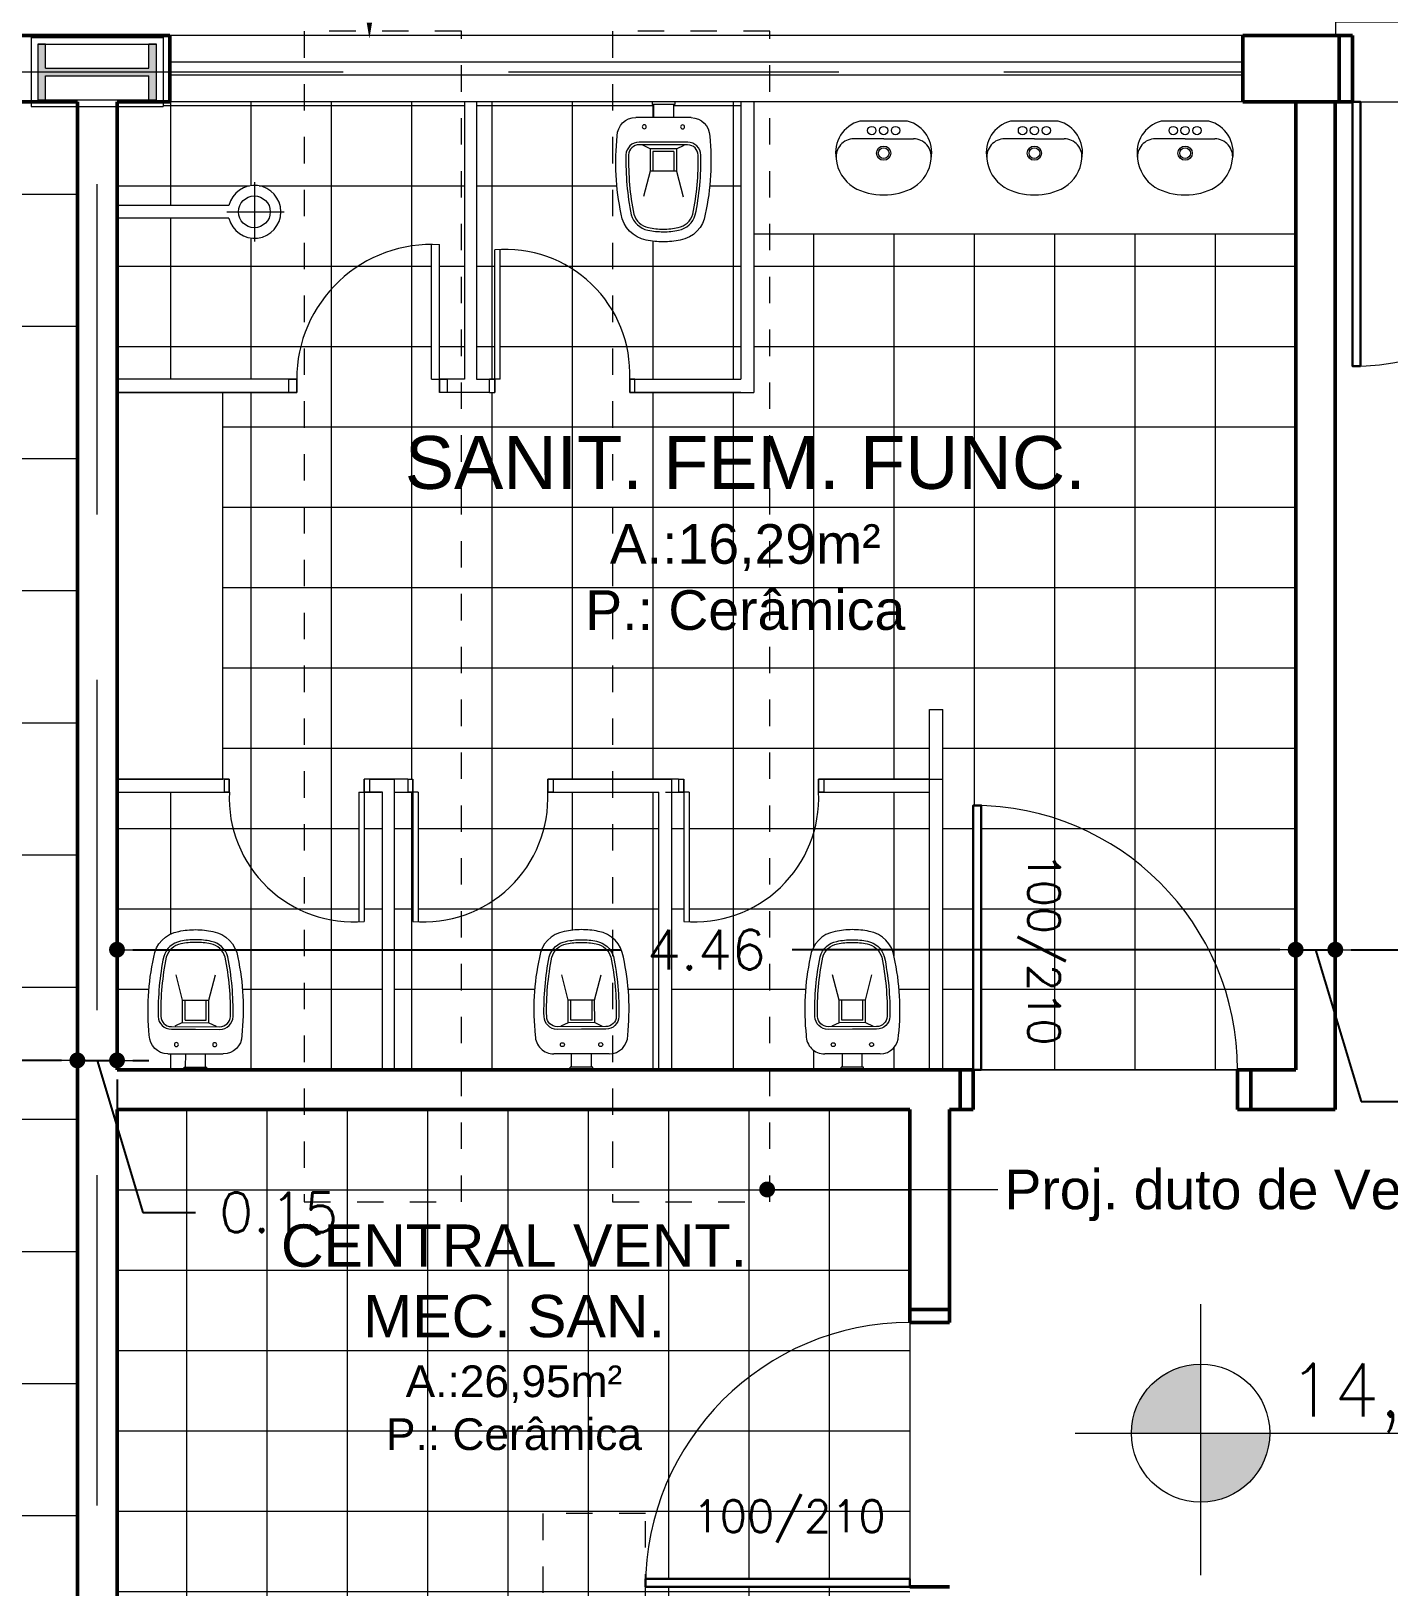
# Model space of a CAD drawing. Header units: millimetres. Extents: x 873 to 1072, y 159 to 369.
# Drawn here: x 927.03 to 932.17, y 324.59 to 330.48 of the extents above; entities that cross this region are included whole.
import ezdxf

# ---------------------------------------------------------------- set-up
doc = ezdxf.new("R2010")
doc.units = ezdxf.units.MM
doc.header["$LTSCALE"] = 10
doc.header["$PDMODE"] = 34
for name, pattern in [('DASHDOT', [25.4, 12.7, -6.35, 0, -6.35]), ('DASHED2', [0.375, 0.25, -0.125]), ('HIDDEN2', [0.1875, 0.125, -0.0625])]:
    doc.linetypes.add(name, pattern=pattern)
doc.layers.get('0').update_dxf_attribs({"color": 90})
for name, color, linetype, lineweight in [('cinza 03', 252, 'Continuous', 13), ('COR1', 90, 'Continuous', 13), ('COR2', 90, 'Continuous', 9), ('COTA', 90, 'Continuous', 9), ('GESSO', 50, 'Continuous', 50), ('linha estutura', 252, 'Continuous', 13), ('MOB', 90, 'Continuous', 13), ('PAREDES', 50, 'Continuous', 50), ('PAREDES 2', 50, 'Continuous', 50), ('Pilares', 16, 'Continuous', 20), ('pn 02', 16, 'Continuous', 20), ('PN-01', 90, 'Continuous', 13), ('PN-03', 180, 'Continuous', 30), ('SANITARIOS', 90, 'Continuous', 13), ('texto', 16, 'Continuous', 20)]:
    doc.layers.add(name, color=color, linetype=linetype, lineweight=lineweight)
doc.styles.get("Standard").update_dxf_attribs({"font": 'simplex.shx'})
doc.dimstyles.new('1-100', dxfattribs={"dimtxt": 0.15, "dimasz": 0.06, "dimexe": 0.2, "dimexo": 0.1, "dimgap": 0.1, "dimtad": 0, "dimzin": 0, "dimdsep": 46, "dimtxsty": 'Standard', "dimblk": 'DOT', "dimcen": 0.09, "dimclrd": 90, "dimclre": 90, "dimclrt": 16, "dimadec": 0, "dimazin": 0, "dimtfac": 1, "dimtofl": 0, "dimtmove": 0, "dimatfit": 3, "dimldrblk": 'DOT', "dimfxl": 0, "dimtolj": 1, "dimtzin": 0, "dimarcsym": 0})

# ---------------------------------------------------------------- blocks, each defined once
blk = doc.blocks.new('carraro-vaso-P')
at = {"layer": 'SANITARIOS'}
for p, q in [((-0.0425, 0), (0.0425, 0)), ((-0.0425, 0), (-0.0425, -0.01)), ((0.0425, 0), (0.0425, -0.01)), ((-0.0425, -0.01), (0.0425, -0.01)), ((-0.0375, -0.01), (-0.0375, -0.06)), ((0.0375, -0.01), (0.0375, -0.06)), ((-0.1052, -0.06), (-0.0002, -0.06)), ((-0.0002, -0.06), (0.1048, -0.06))]:
    blk.add_line(p, q, dxfattribs=at)
at = {"layer": 'SANITARIOS', "color": 7}
for p, q in [((-0.0502, -0.178), (-0.0785, -0.1644)), ((0.0498, -0.178), (0.0781, -0.1644)), ((-0.0502, -0.263), (-0.0747, -0.3591)), ((0.0498, -0.263), (0.0743, -0.3591))]:
    blk.add_line(p, q, dxfattribs=at)
at = {"layer": 'SANITARIOS', "color": 8}
for p, q in [((-0.0502, -0.178), (-0.0502, -0.263)), ((-0.0502, -0.178), (0.0498, -0.178)), ((-0.0402, -0.188), (-0.0402, -0.263)), ((-0.0402, -0.188), (0.0398, -0.188)), ((0.0398, -0.188), (0.0398, -0.263)), ((0.0498, -0.178), (0.0498, -0.263)), ((-0.0502, -0.263), (0.0498, -0.263))]:
    blk.add_line(p, q, dxfattribs=at)
at = {"layer": 'SANITARIOS'}
blk.add_lwpolyline([(-0.0002, -0.492, -0.052452), (-0.0582, -0.4859, -0.283821), (-0.1215, -0.428, -0.055409), (-0.1419, -0.2015, -0.40571), (-0.0919, -0.153), (-0.0002, -0.153), (0.0916, -0.153, -0.40571), (0.1415, -0.2015, -0.055409), (0.1211, -0.428, -0.283821), (0.0578, -0.4859, -0.052452), (-0.0002, -0.492, -0.051673)], format="xyb", dxfattribs=at)
at = {"layer": 'SANITARIOS', "color": 7}
blk.add_lwpolyline([(-0.0002, -0.482, -0.052555), (-0.0562, -0.4761, -0.282834), (-0.1118, -0.4256, -0.055302), (-0.1319, -0.2018, -0.405417), (-0.0919, -0.163), (0.0916, -0.163, -0.405417), (0.1315, -0.2018, -0.055302), (0.1114, -0.4256, -0.282834), (0.0558, -0.4761, -0.052555), (-0.0002, -0.482, -0.052555)], format="xyb", dxfattribs=at)
at = {"layer": 'SANITARIOS', "color": 8}
for centre in [(-0.0727, -0.095), (0.0723, -0.095)]:
    blk.add_circle(centre, 0.0075, dxfattribs=at)
at = {"layer": 'SANITARIOS'}
for centre, radius, start, end in [((-0.1052, -0.13), 0.07, 90, 180), ((0.1048, -0.13), 0.07, 0, 90), ((0.7547, -0.2277), 0.935, 174.00462, 192.21095), ((-0.7551, -0.2277), 0.935, 347.78905, 5.99538), ((-0.0452, -0.41), 0.115, 187.71284, 260.29459), ((0.0448, -0.41), 0.115, 279.70541, 352.28716), ((-0.0003, -0.216), 0.314, 258.1908, 270.02296), ((-0.0001, -0.216), 0.314, 269.97704, 281.8092)]:
    blk.add_arc(centre, radius, start, end, dxfattribs=at)
blk = doc.blocks.new('PIA')
at = {"layer": 'SANITARIOS'}
for q in [(930.9857, 331.0971), (931.211, 331.0971)]:
    blk.add_line((931.0984, 331.0971), q, dxfattribs=at)
blk.add_lwpolyline([(931.1884, 331.1646), (931.0084, 331.1646)], dxfattribs=at)
blk.add_lwpolyline([(930.9841, 330.9144, 0.140097), (931.0984, 330.8856)], format="xyb", dxfattribs=at)
at = {"layer": 'SANITARIOS', "color": 7}
for centre, radius in [((931.0534, 331.1286), 0.0158), ((931.0984, 331.1286), 0.0158), ((931.1434, 331.1286), 0.0158), ((931.0984, 331.0431), 0.027)]:
    blk.add_circle(centre, radius, dxfattribs=at)
at = {"layer": 'SANITARIOS', "color": 8}
blk.add_circle((931.0984, 331.0431), 0.0203, dxfattribs=at)
at = {"layer": 'SANITARIOS'}
for centre, radius, start, end in [((931.0399, 331.0451), 0.1235, 104.79673, 191.22511), ((931.1568, 331.0451), 0.1235, 348.77489, 75.20327), ((930.9857, 331.0296), 0.0675, 90, 187.23539), ((931.211, 331.0296), 0.0675, 352.76461, 90), ((931.0605, 331.0346), 0.1424, 185.45289, 237.5567), ((931.1363, 331.0346), 0.1424, 302.4433, 354.54711), ((931.0917, 331.0999), 0.2144, 239.8755, 271.77572), ((931.105, 331.0999), 0.2144, 268.22428, 300.1245)]:
    blk.add_arc(centre, radius, start, end, dxfattribs=at)
blk = doc.blocks.new('pilar')
at = {"layer": 'Pilares'}
blk.add_hatch(color=256, dxfattribs=at).paths.add_polyline_path([(-0.225, -0.025), (-0.225, -0.235), (-0.195, -0.235), (-0.195, -0.145), (0.195, -0.145), (0.195, -0.235), (0.225, -0.235), (0.225, -0.025), (0.195, -0.025), (0.195, -0.115), (-0.195, -0.115), (-0.195, -0.025)])
for p, q in [((-0.25, 0), (0.25, 0)), ((0.25, 0), (0.25, -0.26)), ((-0.25, 0), (-0.25, -0.26)), ((-0.225, -0.025), (0.225, -0.025)), ((-0.225, -0.235), (0.225, -0.235)), ((-0.25, -0.26), (0.25, -0.26))]:
    blk.add_line(p, q, dxfattribs=at)
at = {"layer": 'Pilares', "linetype": 'Continuous'}
for p, q in [((-0.195, -0.115), (-0.195, -0.025)), ((0.195, -0.115), (0.195, -0.025)), ((-0.195, -0.115), (0.195, -0.115)), ((-0.195, -0.235), (-0.195, -0.145)), ((-0.195, -0.145), (0.195, -0.145)), ((0.195, -0.235), (0.195, -0.145))]:
    blk.add_line(p, q, dxfattribs=at)
for points in [[(-0.195, -0.025), (-0.225, -0.025), (-0.225, -0.235), (-0.195, -0.235)], [(0.195, -0.235), (0.225, -0.235), (0.225, -0.025), (0.195, -0.025)]]:
    blk.add_lwpolyline(points, dxfattribs=at)
blk = doc.blocks.new('chuveiro')
at = {"layer": 'COR1'}
for p, q in [((0.52, 0.088), (0.52, -0.136)), ((0.416, -0.024), (0.632, -0.024))]:
    blk.add_line(p, q, dxfattribs=at)
blk.add_circle((0.52, -0.024), 0.06, dxfattribs=at)
at = {"layer": 'COR2', "linetype": 'ByBlock'}
for p, q in [((0.4229, 0), (0, 0)), ((0, 0), (0, -0.048)), ((0.4229, -0.048), (0, -0.048))]:
    blk.add_line(p, q, dxfattribs=at)
blk.add_arc((0.52, -0.024), 0.1, 193.88654, 166.11346, dxfattribs=at)
blk = doc.blocks.new('_DOT')
at = {"color": 0, "linetype": 'ByBlock'}
blk.add_line((-0.5, 0), (-1, 0), dxfattribs=at)
at = {"color": 0, "linetype": 'ByBlock', "const_width": 0.5}
blk.add_lwpolyline([(-0.25, 0, 1), (0.25, 0, 1)], format="xyb", close=True, dxfattribs=at)
blk = doc.blocks.new('*D61')
at = {"layer": 'COTA', "color": 90, "lineweight": -2}
for p, q in [((924.2646, 326.5869), (925.376, 326.5869)), ((927.1446, 326.5869), (926.0332, 326.5869)), ((924.2046, 326.515), (924.2046, 326.3869)), ((927.2046, 326.515), (927.2046, 326.3869))]:
    blk.add_line(p, q, dxfattribs=at)
at = {"layer": 'Defpoints', "color": 0}
for p in [(924.2046, 326.615), (927.2046, 326.615), (927.2046, 326.5869)]:
    blk.add_point(p, dxfattribs=at)
at = {"layer": 'COTA', "color": 90, "lineweight": -2, "xscale": 0.06, "yscale": 0.06, "zscale": 0.06, "rotation": 180}
blk.add_blockref('_DOT', (924.2046, 326.5869), dxfattribs=at)
at = {"layer": 'COTA', "color": 90, "lineweight": -2, "xscale": 0.06, "yscale": 0.06, "zscale": 0.06}
blk.add_blockref('_DOT', (927.2046, 326.5869), dxfattribs=at)
at = {"layer": 'COTA', "color": 16, "insert": (925.7046, 326.5869), "char_height": 0.15, "attachment_point": 5}
blk.add_mtext('\\A1;3.00', dxfattribs=at)
blk = doc.blocks.new('*D62')
at = {"layer": 'COTA', "color": 90, "lineweight": -2}
for p, q in [((927.1446, 326.5869), (927.0846, 326.5869)), ((927.2046, 326.5869), (927.3546, 326.5869)), ((927.2796, 326.5869), (927.4521, 326.0119)), ((927.4146, 326.5869), (927.4746, 326.5869)), ((927.2046, 326.515), (927.2046, 326.3869)), ((927.3546, 326.515), (927.3546, 326.3869)), ((927.4521, 326.0119), (927.6521, 326.0119))]:
    blk.add_line(p, q, dxfattribs=at)
at = {"layer": 'Defpoints', "color": 0}
for p in [(927.2046, 326.615), (927.3546, 326.615), (927.3546, 326.5869)]:
    blk.add_point(p, dxfattribs=at)
at = {"layer": 'COTA', "color": 90, "lineweight": -2, "xscale": 0.06, "yscale": 0.06, "zscale": 0.06}
blk.add_blockref('_DOT', (927.2046, 326.5869), dxfattribs=at)
at = {"layer": 'COTA', "color": 90, "lineweight": -2, "xscale": 0.06, "yscale": 0.06, "zscale": 0.06, "rotation": 180}
blk.add_blockref('_DOT', (927.3546, 326.5869), dxfattribs=at)
at = {"layer": 'COTA', "color": 16, "insert": (927.9664, 326.0119), "char_height": 0.15, "attachment_point": 5}
blk.add_mtext('\\A1;0.15', dxfattribs=at)
blk = doc.blocks.new('*D63')
at = {"layer": 'COTA', "color": 90, "lineweight": -2}
for p, q in [((927.4146, 327.0058), (929.2596, 327.0058)), ((931.7546, 327.0058), (929.9096, 327.0058)), ((927.3546, 326.9339), (927.3546, 326.8058)), ((931.8146, 326.9339), (931.8146, 326.8058))]:
    blk.add_line(p, q, dxfattribs=at)
at = {"layer": 'Defpoints', "color": 0}
for p in [(927.3546, 327.0339), (931.8146, 327.0339), (931.8146, 327.0058)]:
    blk.add_point(p, dxfattribs=at)
at = {"layer": 'COTA', "color": 90, "lineweight": -2, "xscale": 0.06, "yscale": 0.06, "zscale": 0.06, "rotation": 180}
blk.add_blockref('_DOT', (927.3546, 327.0058), dxfattribs=at)
at = {"layer": 'COTA', "color": 90, "lineweight": -2, "xscale": 0.06, "yscale": 0.06, "zscale": 0.06}
blk.add_blockref('_DOT', (931.8146, 327.0058), dxfattribs=at)
at = {"layer": 'COTA', "color": 16, "insert": (929.5846, 327.0058), "char_height": 0.15, "attachment_point": 5}
blk.add_mtext('\\A1;4.46', dxfattribs=at)
blk = doc.blocks.new('*D64')
at = {"layer": 'COTA', "color": 90, "lineweight": -2}
for p, q in [((931.7546, 327.0058), (931.6946, 327.0058)), ((931.8146, 327.0058), (931.9646, 327.0058)), ((931.8896, 327.0058), (932.0621, 326.4308)), ((932.0246, 327.0058), (932.0846, 327.0058)), ((931.8146, 326.9339), (931.8146, 326.8058)), ((931.9646, 326.9339), (931.9646, 326.8058)), ((932.0621, 326.4308), (932.2621, 326.4308))]:
    blk.add_line(p, q, dxfattribs=at)
at = {"layer": 'Defpoints', "color": 0}
for p in [(931.8146, 327.0339), (931.9646, 327.0339), (931.9646, 327.0058)]:
    blk.add_point(p, dxfattribs=at)
at = {"layer": 'COTA', "color": 90, "lineweight": -2, "xscale": 0.06, "yscale": 0.06, "zscale": 0.06}
blk.add_blockref('_DOT', (931.8146, 327.0058), dxfattribs=at)
at = {"layer": 'COTA', "color": 90, "lineweight": -2, "xscale": 0.06, "yscale": 0.06, "zscale": 0.06, "rotation": 180}
blk.add_blockref('_DOT', (931.9646, 327.0058), dxfattribs=at)
at = {"layer": 'COTA', "color": 16, "insert": (932.5764, 326.4308), "char_height": 0.15, "attachment_point": 5}
blk.add_mtext('\\A1;0.15', dxfattribs=at)
blk = doc.blocks.new('*D65')
at = {"layer": 'COTA', "color": 90, "lineweight": -2}
for p, q in [((934.1796, 327.0628), (934.1796, 327.2058)), ((932.0246, 327.0058), (932.7435, 327.0058)), ((934.1196, 327.0058), (933.4007, 327.0058)), ((931.9646, 326.9339), (931.9646, 326.8058))]:
    blk.add_line(p, q, dxfattribs=at)
at = {"layer": 'Defpoints', "color": 0}
for p in [(931.9646, 327.0339), (934.1796, 327.0058), (934.1796, 326.9628)]:
    blk.add_point(p, dxfattribs=at)
at = {"layer": 'COTA', "color": 90, "lineweight": -2, "xscale": 0.06, "yscale": 0.06, "zscale": 0.06, "rotation": 180}
blk.add_blockref('_DOT', (931.9646, 327.0058), dxfattribs=at)
at = {"layer": 'COTA', "color": 90, "lineweight": -2, "xscale": 0.06, "yscale": 0.06, "zscale": 0.06}
blk.add_blockref('_DOT', (934.1796, 327.0058), dxfattribs=at)
at = {"layer": 'COTA', "color": 16, "insert": (933.0721, 327.0058), "char_height": 0.15, "attachment_point": 5}
blk.add_mtext('\\A1;2.22', dxfattribs=at)

msp = doc.modelspace()

# ---------------------------------------------------------------- hatches: boundary and pattern name
at = {"layer": 'cinza 03'}
h = msp.add_hatch(dxfattribs=at)
h.set_pattern_fill('_USER', color=256, scale=0.5, style=0, double=1, pattern_type=0)
h.set_pattern_definition([(0, (927.2046, 323.36413), (0, 0.5), []), (90, (927.2046, 323.36413), (-0.5, 3e-17), [])])
h.paths.add_polyline_path([(927.2046, 330.1966), (927.0296, 330.1966), (927.0296, 330.2141), (926.7046, 330.2141), (924.7046, 330.2141), (924.2046, 330.2141), (924.2046, 325.5641), (923.6526, 325.5641, -0.405453), (922.6826, 324.5646), (922.6826, 324.5641), (922.6526, 324.5641), (922.6526, 325.5641), (922.3546, 325.5641), (922.3546, 326.3641), (921.3546, 326.3641), (921.3546, 324.5766), (921.4096, 324.5766), (921.4096, 324.3266), (927.0296, 324.3266), (927.0296, 324.4566), (927.2046, 324.4566)])
h.paths.add_polyline_path([(924.9402, 325.9204), (924.9202, 325.9204), (924.9202, 325.9604), (924.9002, 325.9604), (924.9002, 325.9204), (924.3202, 325.9204), (924.3202, 326.5704), (924.9002, 326.5704), (924.9002, 326.5304), (924.9202, 326.5304), (924.9202, 326.5704), (924.9402, 326.5704)], flags=16)
h.paths.add_polyline_path([(924.9402, 326.6193), (924.9202, 326.6193), (924.9202, 326.6593), (924.9002, 326.6593), (924.9002, 326.6193), (924.3202, 326.6193), (924.3202, 327.2693), (924.9002, 327.2693), (924.9002, 327.2293), (924.9202, 327.2293), (924.9202, 327.2693), (924.9402, 327.2693)], flags=16)
h.paths.add_polyline_path([(924.9402, 327.3373), (924.9202, 327.3373), (924.9202, 327.3773), (924.9002, 327.3773), (924.9002, 327.3373), (924.3202, 327.3373), (924.3202, 327.9873), (924.9002, 327.9873), (924.9002, 327.9473), (924.9202, 327.9473), (924.9202, 327.9873), (924.9402, 327.9873)], flags=16)
h.paths.add_polyline_path([(924.9402, 328.0362), (924.9202, 328.0362), (924.9202, 328.0762), (924.9002, 328.0762), (924.9002, 328.0362), (924.3202, 328.0362), (924.3202, 328.6862), (924.9002, 328.6862), (924.9002, 328.6462), (924.9202, 328.6462), (924.9202, 328.6862), (924.9402, 328.6862)], flags=16)
h.paths.add_polyline_path([(924.9402, 328.7437), (924.9202, 328.7437), (924.9202, 328.7837), (924.9002, 328.7837), (924.9002, 328.7437), (924.3202, 328.7437), (924.3202, 329.3937), (924.9002, 329.3937), (924.9002, 329.3537), (924.9202, 329.3537), (924.9202, 329.3937), (924.9402, 329.3937)], flags=16)
h.paths.add_polyline_path([(924.9402, 329.4425), (924.9202, 329.4425), (924.9202, 329.4825), (924.9002, 329.4825), (924.9002, 329.4425), (924.3202, 329.4425), (924.3202, 330.0925), (924.9002, 330.0925), (924.9002, 330.0525), (924.9202, 330.0525), (924.9202, 330.0925), (924.9402, 330.0925)], flags=16)
h.paths.add_polyline_path([(924.0546, 330.2141), (923.9391, 330.2141), (923.9391, 329.2141), (923.9091, 329.2141), (923.9091, 329.2146, -0.405453), (922.9391, 330.2141), (922.1546, 330.2141), (922.1546, 328.2141), (922.5046, 328.2141), (922.5046, 327.8641), (922.3546, 327.8641), (922.3546, 327.8341), (921.355, 327.8341, 0.405453), (922.3546, 326.8641), (922.5046, 326.8641), (922.5046, 325.7141), (922.6526, 325.7141), (922.6526, 325.5641), (922.6826, 325.5641), (922.6826, 324.5646, 0.405453), (923.6526, 325.5641), (923.6526, 325.7141), (924.0546, 325.7141)])
h.paths.add_polyline_path([(922.4829, 327.2834, -1), (923.0058, 327.2834, -1)], flags=17)
h.paths.add_polyline_path([(922.3546, 326.8641, -0.405453), (921.355, 327.8341), (921.3546, 327.8341), (921.3546, 327.8641), (922.3546, 327.8641), (922.3546, 328.0641), (921.2796, 328.0641), (921.2796, 326.5141), (922.3546, 326.5141)])
h.paths.add_polyline_path([(921.2796, 328.0641), (921.2046, 328.0641), (920.8046, 328.0641), (920.8046, 329.8141), (918.858, 329.8141), (918.858, 328.8891), (917.958, 328.8891), (917.958, 329.8141), (915.7546, 329.8141), (915.7546, 327.9641), (915.7546, 324.3266), (917.3632, 324.3266), (917.3632, 324.3641), (917.7632, 324.3641), (917.7632, 324.3266), (918.7632, 324.3266), (918.7632, 324.3641), (919.1632, 324.3641), (919.1632, 324.3266), (921.1496, 324.3266), (921.1496, 324.5766), (921.2046, 324.5766), (921.2046, 326.5141), (921.2796, 326.5141)])
h.paths.add_polyline_path([(919.7018, 326.4526), (917.2018, 326.4526), (917.2018, 327.4526), (919.7018, 327.4526)], flags=16)
h.paths.add_polyline_path([(918.7632, 324.3266), (917.7632, 324.3266), (917.7632, 323.3641), (918.2609, 323.4117, 0.061472), (918.2344, 323.5313), (918.221, 323.5255), (918.212, 323.577), (918.2433, 323.5351), (918.2344, 323.5313, -0.061472), (918.2609, 323.4117), (918.2638, 323.3818), (918.2629, 323.3817, -0.014538), (918.2631, 323.3527), (918.2788, 323.2954), (918.268, 323.295, 0.033922), (918.2819, 323.2287), (918.7632, 323.3641)])
h.paths.add_polyline_path([(918.2622, 323.3319, 0.024918), (918.2629, 323.3817), (917.7632, 323.334), (917.7632, 323.2141), (918.2398, 323.2141), (918.2389, 323.2649), (918.2526, 323.2619, 0.016621), (918.2583, 323.2946), (918.2546, 323.2945)])
h.paths.add_polyline_path([(918.7632, 323.333), (918.341, 323.2141), (918.7632, 323.2141)])
h.paths.add_polyline_path([(917.3632, 324.3266), (915.7546, 324.3266), (915.7546, 323.9641), (917.0774, 323.9641), (917.3632, 323.9641)])
h.paths.add_polyline_path([(921.1496, 324.3266), (919.1632, 324.3266), (919.1632, 323.9641), (919.8785, 323.9641), (921.2046, 323.9641), (921.2046, 324.0766), (921.1496, 324.0766)])
h.paths.add_polyline_path([(927.2046, 324.1966), (927.0296, 324.1966), (927.0296, 324.3266), (921.4096, 324.3266), (921.4096, 324.0766), (921.3546, 324.0766), (921.3546, 323.3641), (927.2046, 323.3641)])
h.paths.add_polyline_path([(925.0771, 325.8077), (926.5868, 325.8077), (926.5868, 324.8355), (925.0771, 324.8355)], flags=24)
h.paths.add_polyline_path([(923.0175, 327.2489), (923.8985, 327.2489), (923.8985, 327.606), (923.0175, 327.606)], flags=25)
h.paths.add_polyline_path([(922.2687, 329.1901), (923.9022, 329.1901), (923.9022, 328.2246), (922.2687, 328.2246)], flags=25)
h.paths.add_polyline_path([(922.7745, 325.5421), (922.7745, 324.7193), (923.0488, 324.7193), (923.0488, 325.5421)], flags=25)
h.paths.add_polyline_path([(921.4235, 327.5064), (922.2463, 327.5064), (922.2463, 327.7806), (921.4235, 327.7806)], flags=25)
h.paths.add_polyline_path([(918.0273, 328.513), (919.6608, 328.513), (919.6608, 327.5475), (918.0273, 327.5475)], flags=24)
h.paths.add_polyline_path([(917.4603, 324.4287), (919.0461, 324.4287), (919.0461, 324.7716), (917.4603, 324.7716)], flags=24)
h.paths.add_polyline_path([(917.9234, 326.7435), (918.9163, 326.7435), (918.9163, 327.0864), (917.9234, 327.0864)], flags=8)
h.paths.add_polyline_path([(916.0995, 324.4189), (917.0173, 324.4189), (917.0173, 324.6439), (916.0995, 324.6439)], flags=24)
h.paths.add_polyline_path([(915.9185, 324.7532), (916.9721, 324.7532), (916.9721, 324.9782), (915.9185, 324.9782)], flags=24)
h.paths.add_polyline_path([(919.8819, 324.6661), (920.9641, 324.6661), (920.9641, 324.8911), (919.8819, 324.8911)], flags=24)
h.paths.add_polyline_path([(915.8178, 329.0294), (917.5356, 329.0294), (917.5356, 329.2973), (915.8178, 329.2973)], flags=24)
h.paths.add_polyline_path([(918.949, 328.782), (920.5562, 328.782), (920.5562, 329.1248), (918.949, 329.1248)], flags=24)
h = msp.add_hatch(dxfattribs=at)
h.set_pattern_fill('_USER', color=256, scale=0.304, style=0, double=1, pattern_type=0)
h.set_pattern_definition([(0, (931.8146, 326.55163), (0, 0.304), []), (90, (931.8146, 326.55163), (-0.304, 2e-17), [])])
h.paths.add_polyline_path([(931.8146, 329.7141), (929.7646, 329.7141), (929.7646, 329.1141), (929.7146, 329.1141), (929.3146, 329.1141), (929.2946, 329.1141), (929.2946, 329.1641, 0.440458), (928.8046, 329.6546), (928.8046, 329.1641), (928.7846, 329.1641), (928.7846, 329.1141), (928.7646, 329.1141), (928.6046, 329.1141), (928.5746, 329.1141), (928.5746, 329.1641), (928.5446, 329.1641), (928.5446, 329.6741, 0.414214), (928.0346, 329.1641), (928.0346, 329.1141), (928.0046, 329.1141), (927.7546, 329.1141), (927.7546, 327.6516), (927.7596, 327.6516), (927.7796, 327.6516), (927.7796, 327.6016, 0.440458), (928.2696, 327.1112), (928.2696, 327.6016), (928.2896, 327.6016), (928.2896, 327.6516), (928.4546, 327.6516), (928.4746, 327.6516), (928.4746, 327.6016), (928.4946, 327.6016), (928.4946, 327.1112, 0.440458), (928.9846, 327.6016), (928.9846, 327.6516), (929.0046, 327.6516), (929.4546, 327.6516), (929.4796, 327.6516), (929.4996, 327.6516), (929.4996, 327.6016), (929.5196, 327.6016), (929.5196, 327.1112, 0.440458), (930.0096, 327.6016), (930.0096, 327.6516), (930.0296, 327.6516), (930.4296, 327.6516), (930.4296, 327.9141), (930.4796, 327.9141), (930.4796, 327.6516), (930.4796, 326.5516), (930.5948, 326.5516), (930.5948, 327.5516), (930.6248, 327.5516), (930.6248, 327.5512, -0.405453), (931.5948, 326.5516), (931.8146, 326.5516)])
h.paths.add_polyline_path([(930.6248, 327.5512), (930.6248, 326.5516), (931.5948, 326.5516, 0.405453)], flags=16)
h.paths.add_polyline_path([(930.4296, 327.6016), (930.0296, 327.6016), (930.0096, 327.6016, -0.453254), (929.4996, 327.1125), (929.4996, 327.6016), (929.4796, 327.6016), (929.4546, 327.6016), (929.4546, 326.5516), (930.0949, 326.5516), (930.0949, 326.5615), (930.0999, 326.5616), (930.0998, 326.6116), (930.0325, 326.6114, -0.414214), (929.9623, 326.6812, -0.079608), (929.9777, 326.9767, -0.327728), (930.0721, 327.0748, -0.051673), (930.1364, 327.0816, -0.051673), (930.2008, 327.0751, -0.327728), (930.2956, 326.9774, -0.079608), (930.3123, 326.682, -0.414214), (930.2425, 326.6119), (930.1748, 326.6117), (930.1749, 326.5617), (930.1799, 326.5617), (930.1799, 326.5516), (930.4296, 326.5516)], flags=17)
h.paths.add_polyline_path([(929.4046, 327.6016), (929.0046, 327.6016), (928.9846, 327.6016, -0.453254), (928.4746, 327.1125), (928.4746, 327.6016), (928.4546, 327.6016), (928.4046, 327.6016), (928.4046, 326.5516), (929.0699, 326.5516), (929.0699, 326.5615), (929.0749, 326.5616), (929.0748, 326.6116), (929.0075, 326.6114, -0.414214), (928.9373, 326.6812, -0.079608), (928.9527, 326.9767, -0.327728), (929.0471, 327.0748, -0.051673), (929.1114, 327.0816, -0.051673), (929.1758, 327.0751, -0.327728), (929.2706, 326.9774, -0.079608), (929.2873, 326.682, -0.414214), (929.2175, 326.6119), (929.1498, 326.6117), (929.1499, 326.5617), (929.1549, 326.5617), (929.1549, 326.5516), (929.4046, 326.5516)], flags=16)
h.paths.add_polyline_path([(928.3596, 327.6016), (928.2896, 327.6016), (928.2896, 327.1125, -0.453254), (927.7796, 327.6016), (927.7596, 327.6016), (927.3546, 327.6016), (927.3546, 326.5516), (927.6093, 326.5516), (927.6094, 326.5617), (927.6144, 326.5617), (927.6145, 326.6117), (927.5468, 326.6119, -0.414214), (927.4769, 326.682, -0.079608), (927.4936, 326.9774, -0.327728), (927.5884, 327.0751, -0.051673), (927.6528, 327.0816, -0.051673), (927.7172, 327.0748, -0.327728), (927.8115, 326.9767, -0.079608), (927.8269, 326.6812, -0.414214), (927.7568, 326.6114), (927.6895, 326.6116), (927.6894, 326.5616), (927.6944, 326.5615), (927.6943, 326.5516), (928.3596, 326.5516)])
h.paths.add_polyline_path([(928.5746, 329.6733), (928.5746, 329.1641), (928.6046, 329.1641), (928.6696, 329.1641), (928.6696, 330.2141), (927.5546, 330.2141), (927.5296, 330.2141), (927.5296, 330.1966), (927.3546, 330.1966), (927.3546, 329.8215), (927.7775, 329.8215, -8.211554), (927.7775, 329.7735), (927.3546, 329.7735), (927.3546, 329.1641), (928.0046, 329.1641), (928.0346, 329.1641, -0.43156)])
h.paths.add_polyline_path([(929.2473, 330.0845, -0.414214), (929.3175, 330.1544), (929.3848, 330.1542), (929.3849, 330.2042), (929.3799, 330.2042), (929.3799, 330.2141), (928.7146, 330.2141), (928.7146, 329.1641), (928.7646, 329.1641), (928.7846, 329.1641), (928.7846, 329.6533, -0.453254), (929.2946, 329.1641), (929.3146, 329.1641), (929.7146, 329.1641), (929.7146, 330.2141), (929.4649, 330.2141), (929.4649, 330.204), (929.4599, 330.2041), (929.4598, 330.1541), (929.5275, 330.1539, -0.414214), (929.5973, 330.0837, -0.079608), (929.5806, 329.7884, -0.327728), (929.4858, 329.6906, -0.051673), (929.4214, 329.6841, -0.051673), (929.3571, 329.6909, -0.327728), (929.2627, 329.789, -0.079608)])
h.paths.add_polyline_path([(928.4119, 328.9993), (931.0517, 328.9993), (931.0517, 328.0741), (928.4119, 328.0741)], flags=24)
h.paths.add_polyline_path([(930.7166, 327.4193), (930.7166, 326.5965), (930.9909, 326.5965), (930.9909, 327.4193)], flags=8)
h = msp.add_hatch(dxfattribs=at)
h.set_pattern_fill('_USER', color=256, scale=0.304, style=0, double=1, pattern_type=0)
h.set_pattern_definition([(0, (930.3546, 326.40163), (0, 0.304), []), (90, (930.3546, 326.40163), (-0.304, 2e-17), [])])
h.paths.add_polyline_path([(930.3546, 326.4016), (927.3546, 326.4016), (927.3546, 324.4566), (927.5296, 324.4566), (927.5296, 324.4016), (930.3546, 324.4016), (930.3546, 324.595), (929.3546, 324.595), (929.3546, 324.625), (929.355, 324.625, -0.405453), (930.3546, 325.595)])
h.paths.add_polyline_path([(930.3546, 325.595, 0.405453), (929.355, 324.625), (930.3546, 324.625)], flags=16)
h.paths.add_polyline_path([(927.9502, 326.0063), (929.7632, 326.0063), (929.7632, 324.9967), (927.9502, 324.9967)], flags=24)
h.paths.add_polyline_path([(929.4869, 324.7168), (930.3097, 324.7168), (930.3097, 324.9911), (929.4869, 324.9911)], flags=8)
h = msp.add_hatch(color=256, dxfattribs=at)
h.paths.add_polyline_path([(931.455, 325.438, 0.414214), (931.1936, 325.1765), (931.455, 325.1765)])
h.paths.add_polyline_path([(931.455, 324.9151, 0.414214), (931.7164, 325.1765), (931.455, 325.1765)])

# ---------------------------------------------------------------- linework, layer by layer
for p, q in [((931.5948, 326.5516), (930.5448, 326.5516)), ((930.3546, 325.595), (930.3546, 324.595))]:
    msp.add_line(p, q, dxfattribs=at)
msp.add_lwpolyline([(927.3546, 327.6516), (927.7546, 327.6516), (927.7546, 329.1141), (927.3546, 329.1141)], close=True, dxfattribs=at)
for centre, radius, start, end in [((932.0296, 330.2141), 1, 270, 0), ((928.5446, 329.1641), 0.51, 86.62771, 180), ((928.8252, 329.1852), 0.4698, 357.43221, 94.96258), ((928.249, 327.5806), 0.4698, 177.43221, 274.96258), ((928.5152, 327.5806), 0.4698, 265.03742, 2.56779), ((929.5402, 327.5806), 0.4698, 265.03742, 2.56779), ((930.5948, 326.5516), 1, 0, 90), ((930.3546, 324.595), 1, 90, 180)]:
    msp.add_arc(centre, radius, start, end, dxfattribs=at)
at = {"layer": 'COTA', "color": 90}
msp.add_line((929.8746, 326.0987), (930.688, 326.0987), dxfattribs=at)
at = {"layer": 'COTA'}
for p, q in [((931.455, 325.6644), (931.455, 324.6389)), ((930.9808, 325.1765), (932.6339, 325.1765))]:
    msp.add_line(p, q, dxfattribs=at)
msp.add_circle((931.455, 325.1765), 0.2614, dxfattribs=at)
at = {"layer": 'COTA', "color": 90}
msp.add_solid([(928.3196, 330.5127), (928.2996, 330.5127), (928.3096, 330.4527)], dxfattribs=at)
at = {"layer": 'GESSO'}
msp.add_line((931.6146, 330.2141), (931.6646, 330.2141), dxfattribs=at)
at = {"layer": 'linha estutura', "linetype": 'DASHED2', "ltscale": 0.5}
for p, q in [((927.2796, 302.4024), (927.2796, 331.5556)), ((904.4604, 330.3266), (931.6146, 330.3266))]:
    msp.add_line(p, q, dxfattribs=at)
at = {"layer": 'MOB'}
msp.add_line((929.7646, 329.7141), (931.8146, 329.7141), dxfattribs=at)
at = {"layer": 'PAREDES'}
for p, q in [((931.9796, 330.2141), (931.9796, 330.4641)), ((932.0296, 330.2141), (932.0296, 330.4641)), ((932.0296, 330.2141), (932.0296, 330.4641)), ((932.0296, 330.2141), (932.0296, 330.4641)), ((927.2046, 330.1641), (927.2046, 329.7141)), ((927.2046, 330.1641), (927.2046, 329.7141)), ((931.8146, 330.2141), (931.8146, 326.5516)), ((927.2046, 326.4641), (927.2046, 329.7141)), ((927.3546, 326.5516), (927.3546, 327.6016)), ((930.5448, 326.5516), (930.5448, 326.4016)), ((930.5948, 326.5516), (930.5948, 326.4016)), ((930.5948, 326.5516), (930.5948, 326.4016)), ((930.5948, 326.5516), (930.5948, 326.4016)), ((931.5948, 326.5516), (931.5948, 326.4016)), ((931.5948, 326.5516), (931.5948, 326.4016)), ((931.6448, 326.5516), (931.6448, 326.4016)), ((930.3546, 325.645), (930.5046, 325.645)), ((930.3546, 325.595), (930.5046, 325.595)), ((930.3546, 325.595), (930.5046, 325.595)), ((930.3546, 325.595), (930.5046, 325.595)), ((930.3546, 324.595), (930.5046, 324.595))]:
    msp.add_line(p, q, dxfattribs=at)
at = {"layer": 'PAREDES 2'}
for p, q in [((927.5546, 330.4641), (926.7046, 330.4641)), ((927.5546, 330.4641), (927.5546, 330.2141)), ((932.0296, 330.4641), (931.6146, 330.4641)), ((931.6146, 330.2141), (931.6146, 330.4641)), ((927.2046, 330.2141), (926.7046, 330.2141)), ((927.2046, 330.2141), (927.2046, 323.3641)), ((927.3546, 330.2141), (927.3546, 326.5516)), ((927.5546, 330.2141), (927.3546, 330.2141)), ((932.0296, 330.2141), (931.6646, 330.2141)), ((931.8146, 327.6864), (931.8146, 330.2141)), ((931.9646, 326.4016), (931.9646, 330.2141)), ((930.5948, 326.5516), (927.3546, 326.5516)), ((931.8146, 326.5516), (931.5948, 326.5516)), ((927.3546, 326.4016), (927.3546, 323.2141)), ((930.3546, 326.4016), (927.3546, 326.4016)), ((930.3546, 326.4016), (930.3546, 325.595)), ((930.5046, 326.4016), (930.5046, 325.595)), ((930.5948, 326.4016), (930.5046, 326.4016)), ((931.9646, 326.4016), (931.5948, 326.4016))]:
    msp.add_line(p, q, dxfattribs=at)
at = {"layer": 'pn 02', "linetype": 'Continuous'}
for p, q in [((928.6696, 330.2141), (928.6696, 329.1641)), ((928.7146, 330.2141), (928.7146, 329.1641)), ((929.7146, 330.2141), (929.7146, 329.1641)), ((929.7646, 330.2141), (929.7646, 329.1141)), ((928.5446, 329.1641), (928.5446, 329.6741)), ((928.5746, 329.1641), (928.5746, 329.6734)), ((928.7846, 329.1641), (928.7846, 329.6534)), ((928.8046, 329.1641), (928.8046, 329.6541)), ((928.0046, 329.1641), (927.3546, 329.1641)), ((928.0046, 329.1141), (928.0046, 329.1641)), ((928.0046, 329.1641), (928.0346, 329.1641)), ((928.0346, 329.1641), (928.0046, 329.1641)), ((928.0346, 329.1641), (928.0346, 329.1141)), ((928.0346, 329.1141), (928.0346, 329.1641)), ((928.5446, 329.1641), (928.6046, 329.1641)), ((928.6046, 329.1641), (928.5746, 329.1641)), ((928.5746, 329.1641), (928.5746, 329.1141)), ((928.5746, 329.1141), (928.5746, 329.1641)), ((928.6546, 329.1641), (928.6046, 329.1641)), ((928.6046, 329.1141), (928.6046, 329.1641)), ((928.6696, 329.1641), (928.6046, 329.1641)), ((928.7146, 329.1641), (928.7646, 329.1641)), ((928.7646, 329.1141), (928.7646, 329.1641)), ((928.7646, 329.1641), (928.7846, 329.1641)), ((928.8046, 329.1641), (928.7646, 329.1641)), ((928.7846, 329.1641), (928.7846, 329.1141)), ((928.7846, 329.1141), (928.7846, 329.1641)), ((929.3146, 329.1641), (929.2946, 329.1641)), ((929.2946, 329.1641), (929.2946, 329.1141)), ((929.2946, 329.1141), (929.2946, 329.1641)), ((929.2946, 329.1641), (929.3146, 329.1641)), ((929.3146, 329.1141), (929.3146, 329.1641)), ((929.3146, 329.1641), (929.7146, 329.1641)), ((927.3546, 329.1141), (928.0046, 329.1141)), ((928.0046, 329.1141), (927.3546, 329.1141)), ((928.0346, 329.1141), (928.0046, 329.1141)), ((928.0046, 329.1141), (928.0346, 329.1141)), ((928.6046, 329.1141), (928.5746, 329.1141)), ((928.6546, 329.1141), (928.6046, 329.1141)), ((928.7646, 329.1141), (928.6046, 329.1141)), ((928.7646, 329.1141), (928.7846, 329.1141)), ((929.2946, 329.1141), (929.3146, 329.1141)), ((929.3146, 329.1141), (929.2946, 329.1141)), ((929.7146, 329.1141), (929.3146, 329.1141)), ((929.3146, 329.1141), (929.7646, 329.1141)), ((929.7146, 329.1141), (929.7646, 329.1141)), ((930.4296, 327.9141), (930.4796, 327.9141)), ((930.4296, 327.6016), (930.4296, 327.9141)), ((930.4796, 327.6516), (930.4796, 327.9141)), ((927.7596, 327.6516), (927.3546, 327.6516)), ((927.7596, 327.6516), (927.7596, 327.6016)), ((927.7796, 327.6516), (927.7596, 327.6516)), ((927.7596, 327.6516), (927.7796, 327.6516)), ((927.7796, 327.6016), (927.7796, 327.6516)), ((927.7796, 327.6516), (927.7796, 327.6016)), ((928.2896, 327.6016), (928.2896, 327.6516)), ((928.3096, 327.6516), (928.2896, 327.6516)), ((928.2896, 327.6516), (928.2896, 327.6016)), ((928.3446, 327.6516), (928.2946, 327.6516)), ((928.4546, 327.6516), (928.2946, 327.6516)), ((928.3096, 327.6516), (928.3096, 327.6016)), ((928.3546, 327.6516), (928.3096, 327.6516)), ((928.3096, 327.6516), (928.4046, 327.6516)), ((928.3546, 327.6516), (928.4046, 327.6516)), ((928.4046, 326.5516), (928.4046, 327.6516)), ((928.4546, 327.6516), (928.4546, 327.6016)), ((928.4546, 327.6516), (928.4746, 327.6516)), ((928.4746, 327.6016), (928.4746, 327.6516)), ((928.4746, 327.6516), (928.4746, 327.6016)), ((928.9846, 327.6016), (928.9846, 327.6516)), ((928.9846, 327.6516), (929.0046, 327.6516)), ((929.0046, 327.6516), (928.9846, 327.6516)), ((928.9846, 327.6516), (928.9846, 327.6016)), ((929.4046, 327.6516), (929.0046, 327.6516)), ((929.0046, 327.6516), (929.0046, 327.6016)), ((929.0046, 327.6516), (929.4546, 327.6516)), ((929.4796, 327.6516), (929.3196, 327.6516)), ((929.4046, 327.6516), (929.4546, 327.6516)), ((929.4546, 326.5516), (929.4546, 327.6516)), ((929.4796, 327.6516), (929.4796, 327.6016)), ((929.4796, 327.6516), (929.4996, 327.6516)), ((929.4996, 327.6016), (929.4996, 327.6516)), ((929.4996, 327.6516), (929.4996, 327.6016)), ((930.0096, 327.6016), (930.0096, 327.6516)), ((930.0096, 327.6516), (930.0296, 327.6516)), ((930.0296, 327.6516), (930.0096, 327.6516)), ((930.0096, 327.6516), (930.0096, 327.6016)), ((930.4296, 327.6516), (930.0296, 327.6516)), ((930.0296, 327.6516), (930.0296, 327.6016)), ((930.0296, 327.6516), (930.4796, 327.6516)), ((930.4296, 327.6516), (930.4796, 327.6516)), ((930.4796, 326.5516), (930.4796, 327.6516)), ((927.3546, 327.6016), (927.7596, 327.6016)), ((927.7596, 327.6016), (927.7796, 327.6016)), ((927.7796, 327.6016), (927.7596, 327.6016)), ((928.2696, 327.6016), (928.3096, 327.6016)), ((928.2696, 327.6016), (928.2696, 327.1116)), ((928.3096, 327.6016), (928.2896, 327.6016)), ((928.2896, 327.6016), (928.2896, 327.1124)), ((928.3446, 327.6016), (928.2946, 327.6016)), ((928.3596, 327.6016), (928.2946, 327.6016)), ((928.3096, 327.6016), (928.3546, 327.6016)), ((928.3596, 326.5516), (928.3596, 327.6016)), ((928.4046, 326.5516), (928.4046, 327.6016)), ((928.4046, 327.6016), (928.4546, 327.6016)), ((928.4546, 327.6016), (928.4746, 327.6016)), ((928.4946, 327.6016), (928.4546, 327.6016)), ((928.4746, 327.6016), (928.4746, 327.1124)), ((928.4946, 327.6016), (928.4946, 327.1116)), ((929.0046, 327.6016), (928.9846, 327.6016)), ((928.9846, 327.6016), (929.0046, 327.6016)), ((929.0046, 327.6016), (929.4046, 327.6016)), ((929.4046, 326.5516), (929.4046, 327.6016)), ((929.4296, 327.6016), (929.4796, 327.6016)), ((929.4796, 327.6016), (929.4996, 327.6016)), ((929.5196, 327.6016), (929.4796, 327.6016)), ((929.4996, 327.6016), (929.4996, 327.1124)), ((929.5196, 327.6016), (929.5196, 327.1116)), ((930.0296, 327.6016), (930.0096, 327.6016)), ((930.0096, 327.6016), (930.0296, 327.6016)), ((930.0296, 327.6016), (930.4296, 327.6016)), ((930.4296, 326.5516), (930.4296, 327.6016))]:
    msp.add_line(p, q, dxfattribs=at)
at = {"layer": 'PN-01', "linetype": 'DASHDOT'}
for p, q in [((931.6146, 330.4641), (927.5546, 330.4641)), ((931.6146, 330.3641), (927.5546, 330.3641)), ((931.6146, 330.3141), (927.5546, 330.3141)), ((931.6146, 330.2141), (927.5546, 330.2141)), ((932.0296, 330.2141), (933.0296, 330.2141))]:
    msp.add_line(p, q, dxfattribs=at)
at = {"layer": 'PN-01', "linetype": 'HIDDEN2', "ltscale": 0.08}
for points in [[(928.0629, 326.0519), (928.6578, 326.0519), (928.6578, 330.4807), (928.0629, 330.4807)], [(929.2299, 326.0519), (929.8248, 326.0519), (929.8248, 330.4807), (929.2299, 330.4807)], [(928.9655, 318.7437), (929.3543, 318.7437), (929.3543, 324.8721), (928.9655, 324.8721)]]:
    msp.add_lwpolyline(points, close=True, dxfattribs=at)
at = {"layer": 'PN-01', "linetype": 'DASHDOT'}
msp.add_lwpolyline([(933.0772, 330.4566), (933.0772, 330.5152), (931.9656, 330.5152), (931.9656, 330.4641)], dxfattribs=at)
at = {"layer": 'PN-03'}
for points in [[(932.0296, 330.2141), (932.0596, 330.2141), (932.0596, 329.2141), (932.0296, 329.2141)], [(930.5948, 326.5516), (930.6248, 326.5516), (930.6248, 327.5516), (930.5948, 327.5516)], [(930.3546, 324.595), (930.3546, 324.625), (929.3546, 324.625), (929.3546, 324.595)]]:
    msp.add_lwpolyline(points, close=True, dxfattribs=at)

# ---------------------------------------------------------------- block references
at = {"layer": 'COTA', "color": 90, "xscale": 0.06, "yscale": 0.06, "zscale": 0.06, "rotation": 180}
msp.add_blockref('_DOT', (929.8146, 326.0987), dxfattribs=at)
at = {"layer": 'MOB', "xscale": -1}
for p, rotation in [((929.4224, 330.2141), 359.8741819709588), ((927.6518, 326.5516), 179.8741819709587)]:
    msp.add_blockref('carraro-vaso-P', p, dxfattribs=dict(at, rotation=rotation))
at = {"layer": 'MOB'}
for p in [(-0.8427, -1.0235), (-0.2724, -1.0235), (0.2979, -1.0235)]:
    msp.add_blockref('PIA', p, dxfattribs=at)
at = {"layer": 'MOB', "rotation": 180.1258180290412}
for p in [(929.1124, 326.5516), (930.1374, 326.5516)]:
    msp.add_blockref('carraro-vaso-P', p, dxfattribs=at)
at = {"layer": 'PN-01'}
for name, p in [('pilar', (927.2796, 330.4566)), ('chuveiro', (927.3546, 329.8215))]:
    msp.add_blockref(name, p, dxfattribs=at)

# ---------------------------------------------------------------- texts
at = {"layer": 'COTA'}
msp.add_text('14,25', height=0.2, dxfattribs=at).set_placement((931.7877, 325.2396))
at = {"layer": 'COTA', "attachment_point": 2}
for s, insert, char_height, width in [('{\\fArial|b0|i0|c0|p34;SANIT. FEM. FUNC.\\P\\H0.75x;A.:16,29m² \\PP.: Cerâmica}', (929.7318, 328.9493), 0.2, 2.725), ('{\\fArial|b0|i0|c0|p34;Proj. duto de Ventilação}', (931.8249, 326.1739), 0.15, 3.564), ('{\\fArial|b0|i0|c0|p34;CENTRAL VENT.\\PMEC. SAN.\\P\\H0.75x;A.:26,95m²\\PP.: Cerâmica}', (928.8567, 325.9663), 0.16, 2.952)]:
    msp.add_mtext(s, dxfattribs=dict(at, insert=insert, char_height=char_height, width=width))
at = {"layer": 'texto'}
msp.add_text('100/210', height=0.12, rotation=270, dxfattribs=at).set_placement((930.8023, 327.3736))
msp.add_text('100/210', height=0.12, dxfattribs=at).set_placement((929.5326, 324.8025))

# ---------------------------------------------------------------- dimensions: what is measured, and where the dimension line sits
at = {"layer": 'COTA'}
for base, p1, p2, picture, middle in [((934.1795943106, 327.0057734223), (931.9645943106, 327.033860339), (934.1795943106, 326.962847472), '*D65', (933.0720943106, 327.0057734223)), ((931.8146, 327.0058), (927.3546, 327.0339), (931.8146, 327.0339), '*D63', (929.5846, 327.0058)), ((931.9646, 327.0058), (931.8146, 327.0339), (931.9646, 327.0339), '*D64', (932.3621, 326.4308)), ((927.2046, 326.5869), (924.2046, 326.615), (927.2046, 326.615), '*D61', (925.7046, 326.5869)), ((927.3546, 326.5869), (927.2046, 326.615), (927.3546, 326.615), '*D62', (927.7521, 326.0119))]:
    dim = msp.add_linear_dim(base=base, p1=p1, p2=p2, dimstyle='1-100', override={"dimtmove": 1}, dxfattribs=at)
    dim.commit()
    dim.dimension.update_dxf_attribs({"geometry": picture, "text_midpoint": middle})

doc.saveas('drawing.dxf')
